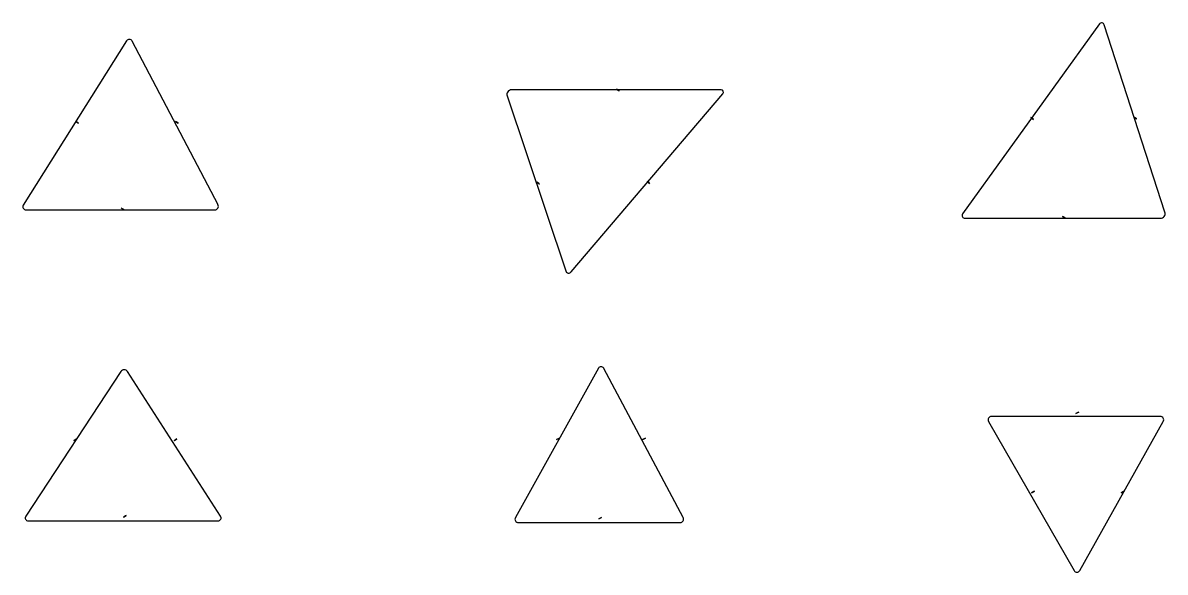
# Model space of a CAD drawing. Header units: metres. Extents: x -1 to 145, y -1 to 19.
# Drawn here: x 26.37 to 33.56, y 13.35 to 16.81 of the extents above; entities that cross this region are included whole.
import ezdxf

# ---------------------------------------------------------------- set-up
doc = ezdxf.new("R2010")
doc.units = ezdxf.units.M
doc.layers.add('LABELS', color=1, linetype='CONTINUOUS')
doc.layers.add('SHAPES', color=3, linetype='CONTINUOUS')

msp = doc.modelspace()

# ---------------------------------------------------------------- linework, layer by layer
at = {"layer": 'LABELS'}
for p, q in [((30.1088, 16.3943), (30.1048, 16.3976)), ((30.1048, 16.3976), (30.1088, 16.3943)), ((30.1048, 16.3976), (30.1088, 16.3943)), ((30.1088, 16.3943), (30.1048, 16.3976)), ((30.1088, 16.3943), (30.1048, 16.3976)), ((30.1048, 16.3976), (30.1088, 16.3943)), ((30.1048, 16.3976), (30.1048, 16.3976)), ((30.1048, 16.3976), (30.1088, 16.3943)), ((30.1088, 16.3943), (30.1168, 16.3876)), ((30.1088, 16.3943), (30.1168, 16.3876)), ((30.1168, 16.3876), (30.1088, 16.3943)), ((30.1168, 16.3876), (30.1088, 16.3943)), ((30.1168, 16.3876), (30.1088, 16.3943)), ((30.1088, 16.3943), (30.1128, 16.3909)), ((30.1088, 16.3943), (30.1088, 16.3943)), ((30.1088, 16.3943), (30.1168, 16.3876)), ((30.1128, 16.3909), (30.1168, 16.3876)), ((30.1168, 16.3876), (30.1128, 16.3909)), ((30.1128, 16.3909), (30.1128, 16.3909)), ((30.1168, 16.3876), (30.1208, 16.3842)), ((30.1208, 16.3842), (30.1168, 16.3876)), ((30.1168, 16.3876), (30.1208, 16.3842)), ((30.1208, 16.3842), (30.1168, 16.3876)), ((30.1208, 16.3842), (30.1168, 16.3876)), ((30.1168, 16.3876), (30.1208, 16.3842)), ((30.1208, 16.3842), (30.1208, 16.3842)), ((30.1208, 16.3842), (30.1208, 16.3842)), ((26.6995, 16.1918), (26.6995, 16.1918)), ((26.6995, 16.1918), (26.704, 16.1892)), ((26.6995, 16.1918), (26.704, 16.1892)), ((26.704, 16.1892), (26.6995, 16.1918)), ((26.6995, 16.1918), (26.704, 16.1892)), ((26.704, 16.1892), (26.6995, 16.1918)), ((26.6995, 16.1918), (26.6995, 16.1918)), ((26.6995, 16.1918), (26.704, 16.1892)), ((26.704, 16.1892), (26.6995, 16.1918)), ((26.704, 16.1892), (26.6995, 16.1918)), ((26.6995, 16.1918), (26.704, 16.1892)), ((26.6995, 16.1918), (26.704, 16.1892)), ((26.704, 16.1892), (26.6995, 16.1918)), ((26.704, 16.1892), (26.6995, 16.1918)), ((26.6995, 16.1918), (26.704, 16.1892)), ((26.704, 16.1892), (26.7129, 16.1839)), ((26.704, 16.1892), (26.7129, 16.1839)), ((26.7129, 16.1839), (26.704, 16.1892)), ((26.7129, 16.1839), (26.704, 16.1892)), ((26.704, 16.1892), (26.7084, 16.1865)), ((26.7084, 16.1865), (26.704, 16.1892)), ((26.704, 16.1892), (26.7129, 16.1839)), ((26.7129, 16.1839), (26.704, 16.1892)), ((26.7129, 16.1839), (26.704, 16.1892)), ((26.7129, 16.1839), (26.704, 16.1892)), ((26.704, 16.1892), (26.7084, 16.1865)), ((26.704, 16.1892), (26.7129, 16.1839)), ((26.7129, 16.1839), (26.704, 16.1892)), ((26.7129, 16.1839), (26.704, 16.1892)), ((26.7129, 16.1839), (26.704, 16.1892)), ((26.704, 16.1892), (26.7084, 16.1865)), ((27.3272, 16.1925), (27.3272, 16.1925)), ((27.3272, 16.1925), (27.3317, 16.1899)), ((27.3272, 16.1925), (27.3317, 16.1899)), ((27.3317, 16.1899), (27.3272, 16.1925)), ((27.3272, 16.1925), (27.3317, 16.1899)), ((27.3317, 16.1899), (27.3272, 16.1925)), ((27.3272, 16.1925), (27.3272, 16.1925)), ((27.3272, 16.1925), (27.3317, 16.1899)), ((27.3317, 16.1899), (27.3272, 16.1925)), ((27.3317, 16.1899), (27.3272, 16.1925)), ((27.3272, 16.1925), (27.3317, 16.1899)), ((27.3317, 16.1899), (27.3272, 16.1925)), ((27.3272, 16.1925), (27.3451, 16.1819)), ((27.3272, 16.1925), (27.3317, 16.1899)), ((27.3317, 16.1899), (27.3272, 16.1925)), ((27.3317, 16.1899), (27.3406, 16.1846)), ((27.3317, 16.1899), (27.3406, 16.1846)), ((27.3406, 16.1846), (27.3317, 16.1899)), ((27.3406, 16.1846), (27.3317, 16.1899)), ((27.3317, 16.1899), (27.3362, 16.1872)), ((27.3362, 16.1872), (27.3317, 16.1899)), ((27.3317, 16.1899), (27.3406, 16.1846)), ((27.3406, 16.1846), (27.3317, 16.1899)), ((27.3406, 16.1846), (27.3317, 16.1899)), ((27.3406, 16.1846), (27.3317, 16.1899)), ((27.3317, 16.1899), (27.3362, 16.1872)), ((27.3317, 16.1899), (27.3406, 16.1846)), ((27.3406, 16.1846), (27.3317, 16.1899)), ((27.3406, 16.1846), (27.3317, 16.1899)), ((27.3362, 16.1872), (27.3362, 16.1872)), ((27.3362, 16.1872), (27.3451, 16.1819)), ((27.3451, 16.1819), (27.3362, 16.1872)), ((27.3362, 16.1872), (27.3406, 16.1846)), ((27.3406, 16.1846), (27.3362, 16.1872)), ((27.3362, 16.1872), (27.3362, 16.1872)), ((32.7147, 16.2173), (32.7147, 16.2173)), ((32.7147, 16.2173), (32.719, 16.2143)), ((32.7147, 16.2173), (32.719, 16.2143)), ((32.719, 16.2143), (32.7147, 16.2173)), ((32.7147, 16.2173), (32.719, 16.2143)), ((32.719, 16.2143), (32.7147, 16.2173)), ((32.7147, 16.2173), (32.7147, 16.2173)), ((32.7147, 16.2173), (32.719, 16.2143)), ((32.719, 16.2143), (32.7147, 16.2173)), ((32.719, 16.2143), (32.7147, 16.2173)), ((32.7147, 16.2173), (32.719, 16.2143)), ((32.719, 16.2143), (32.7147, 16.2173)), ((32.7147, 16.2173), (32.7318, 16.2053)), ((32.719, 16.2143), (32.7147, 16.2173)), ((32.7147, 16.2173), (32.7318, 16.2053)), ((32.719, 16.2143), (32.7275, 16.2083)), ((32.719, 16.2143), (32.7275, 16.2083)), ((32.7275, 16.2083), (32.719, 16.2143)), ((32.7275, 16.2083), (32.719, 16.2143)), ((32.719, 16.2143), (32.7232, 16.2113)), ((32.7232, 16.2113), (32.719, 16.2143)), ((32.719, 16.2143), (32.7275, 16.2083)), ((32.7275, 16.2083), (32.719, 16.2143)), ((32.7275, 16.2083), (32.719, 16.2143)), ((32.7275, 16.2083), (32.719, 16.2143)), ((32.719, 16.2143), (32.7232, 16.2113)), ((32.7232, 16.2113), (32.7232, 16.2113)), ((32.7232, 16.2113), (32.7318, 16.2053)), ((32.7318, 16.2053), (32.7232, 16.2113)), ((32.7232, 16.2113), (32.7275, 16.2083)), ((32.7275, 16.2083), (32.7232, 16.2113)), ((32.7232, 16.2113), (32.7232, 16.2113)), ((32.7275, 16.2083), (32.7318, 16.2053)), ((32.7275, 16.2083), (32.7318, 16.2053)), ((32.7318, 16.2053), (32.7275, 16.2083)), ((32.7275, 16.2083), (32.7318, 16.2053)), ((32.7318, 16.2053), (32.7275, 16.2083)), ((32.7318, 16.2053), (32.7275, 16.2083)), ((32.7318, 16.2053), (32.7318, 16.2053)), ((32.7318, 16.2053), (32.7318, 16.2053)), ((32.7318, 16.2053), (32.7318, 16.2053)), ((32.7318, 16.2053), (32.7318, 16.2053)), ((32.7318, 16.2053), (32.7318, 16.2053)), ((32.7318, 16.2053), (32.7318, 16.2053)), ((32.7318, 16.2053), (32.7318, 16.2053)), ((33.3635, 16.2202), (33.3635, 16.2202)), ((33.3635, 16.2202), (33.3677, 16.2172)), ((33.3635, 16.2202), (33.3677, 16.2172)), ((33.3677, 16.2172), (33.3635, 16.2202)), ((33.3635, 16.2202), (33.3677, 16.2172)), ((33.3677, 16.2172), (33.3635, 16.2202)), ((33.3635, 16.2202), (33.3635, 16.2202)), ((33.3635, 16.2202), (33.3677, 16.2172)), ((33.3677, 16.2172), (33.3635, 16.2202)), ((33.3677, 16.2172), (33.3635, 16.2202)), ((33.3635, 16.2202), (33.3677, 16.2172)), ((33.3677, 16.2172), (33.3635, 16.2202)), ((33.3635, 16.2202), (33.3805, 16.2081)), ((33.3635, 16.2202), (33.3635, 16.2202)), ((33.3635, 16.2202), (33.3677, 16.2172)), ((33.3677, 16.2172), (33.3762, 16.2112)), ((33.3677, 16.2172), (33.3762, 16.2112)), ((33.3762, 16.2112), (33.3677, 16.2172)), ((33.3762, 16.2112), (33.3677, 16.2172)), ((33.3677, 16.2172), (33.372, 16.2142)), ((33.372, 16.2142), (33.3677, 16.2172)), ((33.3677, 16.2172), (33.3762, 16.2112)), ((33.3762, 16.2112), (33.3677, 16.2172)), ((33.3762, 16.2112), (33.3677, 16.2172)), ((33.3762, 16.2112), (33.3677, 16.2172)), ((33.3677, 16.2172), (33.372, 16.2142)), ((33.3677, 16.2172), (33.3805, 16.2081)), ((33.372, 16.2142), (33.372, 16.2142)), ((33.372, 16.2142), (33.3805, 16.2081)), ((33.3805, 16.2081), (33.372, 16.2142)), ((33.372, 16.2142), (33.3762, 16.2112)), ((33.3762, 16.2112), (33.372, 16.2142)), ((33.372, 16.2142), (33.372, 16.2142)), ((33.3762, 16.2112), (33.3805, 16.2081)), ((33.3762, 16.2112), (33.3805, 16.2081)), ((33.3805, 16.2081), (33.3762, 16.2112)), ((33.3762, 16.2112), (33.3805, 16.2081)), ((33.3805, 16.2081), (33.3762, 16.2112)), ((33.3805, 16.2081), (33.3762, 16.2112)), ((33.3805, 16.2081), (33.3805, 16.2081)), ((33.3805, 16.2081), (33.3805, 16.2081)), ((33.3805, 16.2081), (33.3805, 16.2081)), ((33.3805, 16.2081), (33.3805, 16.2081)), ((33.3805, 16.2081), (33.3805, 16.2081)), ((33.3805, 16.2081), (33.3805, 16.2081)), ((26.7084, 16.1865), (26.7084, 16.1865)), ((26.7084, 16.1865), (26.7174, 16.1812)), ((26.7174, 16.1812), (26.7084, 16.1865)), ((26.7084, 16.1865), (26.7129, 16.1839)), ((26.7129, 16.1839), (26.7084, 16.1865)), ((26.7084, 16.1865), (26.7084, 16.1865)), ((26.7084, 16.1865), (26.7129, 16.1839)), ((26.7129, 16.1839), (26.7084, 16.1865)), ((26.7129, 16.1839), (26.7174, 16.1812)), ((26.7129, 16.1839), (26.7174, 16.1812)), ((26.7174, 16.1812), (26.7129, 16.1839)), ((26.7129, 16.1839), (26.7174, 16.1812)), ((26.7174, 16.1812), (26.7129, 16.1839)), ((26.7174, 16.1812), (26.7129, 16.1839)), ((26.7129, 16.1839), (26.7174, 16.1812)), ((26.7174, 16.1812), (26.7129, 16.1839)), ((26.7174, 16.1812), (26.7129, 16.1839)), ((26.7174, 16.1812), (26.7174, 16.1812)), ((26.7174, 16.1812), (26.7174, 16.1812)), ((26.7174, 16.1812), (26.7174, 16.1812)), ((26.7174, 16.1812), (26.7174, 16.1812)), ((27.3406, 16.1846), (27.3451, 16.1819)), ((27.3406, 16.1846), (27.3451, 16.1819)), ((27.3451, 16.1819), (27.3406, 16.1846)), ((27.3406, 16.1846), (27.3451, 16.1819)), ((27.3451, 16.1819), (27.3406, 16.1846)), ((27.3451, 16.1819), (27.3406, 16.1846)), ((27.3406, 16.1846), (27.3451, 16.1819)), ((27.3451, 16.1819), (27.3406, 16.1846)), ((27.3451, 16.1819), (27.3451, 16.1819)), ((27.3451, 16.1819), (27.3451, 16.1819)), ((27.3451, 16.1819), (27.3451, 16.1819)), ((27.3451, 16.1819), (27.3451, 16.1819)), ((27.3451, 16.1819), (27.3451, 16.1819)), ((29.604, 15.8116), (29.604, 15.8116)), ((29.604, 15.8116), (29.608, 15.8083)), ((29.604, 15.8116), (29.608, 15.8083)), ((29.608, 15.8083), (29.604, 15.8116)), ((29.604, 15.8116), (29.608, 15.8083)), ((29.608, 15.8083), (29.604, 15.8116)), ((29.604, 15.8116), (29.604, 15.8116)), ((29.604, 15.8116), (29.608, 15.8083)), ((29.608, 15.8083), (29.604, 15.8116)), ((29.608, 15.8083), (29.604, 15.8116)), ((29.604, 15.8116), (29.608, 15.8083)), ((29.608, 15.8083), (29.604, 15.8116)), ((29.604, 15.8116), (29.62, 15.7983)), ((29.604, 15.8116), (29.608, 15.8083)), ((29.608, 15.8083), (29.604, 15.8116)), ((29.608, 15.8083), (29.616, 15.8016)), ((29.608, 15.8083), (29.616, 15.8016)), ((29.616, 15.8016), (29.608, 15.8083)), ((29.616, 15.8016), (29.608, 15.8083)), ((29.608, 15.8083), (29.612, 15.8049)), ((29.612, 15.8049), (29.608, 15.8083)), ((29.608, 15.8083), (29.616, 15.8016)), ((29.616, 15.8016), (29.608, 15.8083)), ((29.616, 15.8016), (29.608, 15.8083)), ((29.616, 15.8016), (29.608, 15.8083)), ((29.608, 15.8083), (29.612, 15.8049)), ((29.608, 15.8083), (29.616, 15.8016)), ((29.616, 15.8016), (29.608, 15.8083)), ((29.616, 15.8016), (29.608, 15.8083)), ((29.612, 15.8049), (29.612, 15.8049)), ((29.612, 15.8049), (29.62, 15.7983)), ((29.62, 15.7983), (29.612, 15.8049)), ((29.612, 15.8049), (29.616, 15.8016)), ((29.616, 15.8016), (29.612, 15.8049)), ((29.612, 15.8049), (29.612, 15.8049)), ((29.616, 15.8016), (29.62, 15.7983)), ((29.616, 15.8016), (29.62, 15.7983)), ((29.62, 15.7983), (29.616, 15.8016)), ((29.616, 15.8016), (29.62, 15.7983)), ((29.62, 15.7983), (29.616, 15.8016)), ((29.62, 15.7983), (29.616, 15.8016)), ((29.616, 15.8016), (29.62, 15.7983)), ((29.62, 15.7983), (29.616, 15.8016)), ((29.62, 15.7983), (29.62, 15.7983)), ((29.62, 15.7983), (29.62, 15.7983)), ((29.62, 15.7983), (29.62, 15.7983)), ((29.62, 15.7983), (29.62, 15.7983)), ((29.62, 15.7983), (29.62, 15.7983)), ((30.2975, 15.815), (30.2975, 15.815)), ((30.2975, 15.815), (30.3015, 15.8117)), ((30.2975, 15.815), (30.3015, 15.8117)), ((30.3015, 15.8117), (30.2975, 15.815)), ((30.2975, 15.815), (30.3015, 15.8117)), ((30.3015, 15.8117), (30.2975, 15.815)), ((30.2975, 15.815), (30.2975, 15.815)), ((30.2975, 15.815), (30.3015, 15.8117)), ((30.3015, 15.8117), (30.2975, 15.815)), ((30.3015, 15.8117), (30.2975, 15.815)), ((30.2975, 15.815), (30.3015, 15.8117)), ((30.3015, 15.8117), (30.2975, 15.815)), ((30.2975, 15.815), (30.3135, 15.8017)), ((30.3015, 15.8117), (30.2975, 15.815)), ((30.2975, 15.815), (30.3135, 15.8017)), ((30.3015, 15.8117), (30.3095, 15.805)), ((30.3015, 15.8117), (30.3095, 15.805)), ((30.3095, 15.805), (30.3015, 15.8117)), ((30.3095, 15.805), (30.3015, 15.8117)), ((30.3015, 15.8117), (30.3055, 15.8084)), ((30.3055, 15.8084), (30.3015, 15.8117)), ((30.3015, 15.8117), (30.3095, 15.805)), ((30.3095, 15.805), (30.3015, 15.8117)), ((30.3095, 15.805), (30.3015, 15.8117)), ((30.3095, 15.805), (30.3015, 15.8117)), ((30.3015, 15.8117), (30.3055, 15.8084)), ((30.3055, 15.8084), (30.3055, 15.8084)), ((30.3055, 15.8084), (30.3135, 15.8017)), ((30.3135, 15.8017), (30.3055, 15.8084)), ((30.3055, 15.8084), (30.3095, 15.805)), ((30.3095, 15.805), (30.3055, 15.8084)), ((30.3055, 15.8084), (30.3055, 15.8084)), ((30.3095, 15.805), (30.3135, 15.8017)), ((30.3095, 15.805), (30.3135, 15.8017)), ((30.3135, 15.8017), (30.3095, 15.805)), ((30.3095, 15.805), (30.3135, 15.8017)), ((30.3135, 15.8017), (30.3095, 15.805)), ((30.3135, 15.8017), (30.3095, 15.805)), ((30.3135, 15.8017), (30.3135, 15.8017)), ((30.3135, 15.8017), (30.3135, 15.8017)), ((30.3135, 15.8017), (30.3135, 15.8017)), ((30.3135, 15.8017), (30.3135, 15.8017)), ((30.3135, 15.8017), (30.3135, 15.8017)), ((30.3135, 15.8017), (30.3135, 15.8017)), ((30.3135, 15.8017), (30.3135, 15.8017)), ((26.9888, 15.645), (26.9843, 15.6477)), ((26.9843, 15.6477), (26.9888, 15.645)), ((26.9843, 15.6477), (26.9888, 15.645)), ((26.9888, 15.645), (26.9843, 15.6477)), ((26.9843, 15.6477), (26.9888, 15.645)), ((26.9888, 15.645), (26.9843, 15.6477)), ((26.9843, 15.6477), (26.9843, 15.6477)), ((26.9843, 15.6477), (26.9888, 15.645)), ((26.9888, 15.645), (26.9843, 15.6477)), ((26.9843, 15.6477), (26.9843, 15.6477)), ((26.9843, 15.6477), (26.9888, 15.645)), ((26.9888, 15.645), (26.9977, 15.6397)), ((26.9888, 15.645), (26.9977, 15.6397)), ((26.9977, 15.6397), (26.9888, 15.645)), ((26.9977, 15.6397), (26.9888, 15.645)), ((26.9888, 15.645), (26.9933, 15.6424)), ((26.9933, 15.6424), (26.9888, 15.645)), ((26.9888, 15.645), (26.9977, 15.6397)), ((26.9977, 15.6397), (26.9888, 15.645)), ((26.9977, 15.6397), (26.9888, 15.645)), ((26.9888, 15.645), (27.0022, 15.6371)), ((26.9977, 15.6397), (26.9888, 15.645)), ((26.9888, 15.645), (26.9888, 15.645)), ((26.9888, 15.645), (26.9933, 15.6424)), ((26.9933, 15.6424), (27.0022, 15.6371)), ((27.0022, 15.6371), (26.9933, 15.6424)), ((26.9933, 15.6424), (26.9933, 15.6424)), ((26.9977, 15.6397), (27.0022, 15.6371)), ((27.0022, 15.6371), (26.9977, 15.6397)), ((26.9977, 15.6397), (27.0022, 15.6371)), ((27.0022, 15.6371), (26.9977, 15.6397)), ((26.9977, 15.6397), (27.0022, 15.6371)), ((27.0022, 15.6371), (26.9977, 15.6397)), ((27.0022, 15.6371), (26.9977, 15.6397)), ((27.0022, 15.6371), (27.0022, 15.6371)), ((27.0022, 15.6371), (27.0022, 15.6371)), ((32.9173, 15.5916), (32.9131, 15.5946)), ((32.9131, 15.5946), (32.9173, 15.5916)), ((32.9131, 15.5946), (32.9173, 15.5916)), ((32.9173, 15.5916), (32.9131, 15.5946)), ((32.9131, 15.5946), (32.9173, 15.5916)), ((32.9173, 15.5916), (32.9131, 15.5946)), ((32.9131, 15.5946), (32.9131, 15.5946)), ((32.9131, 15.5946), (32.9173, 15.5916)), ((32.9173, 15.5916), (32.9131, 15.5946)), ((32.9173, 15.5916), (32.9131, 15.5946)), ((32.9131, 15.5946), (32.9131, 15.5946)), ((32.9131, 15.5946), (32.9173, 15.5916)), ((32.9173, 15.5916), (32.9258, 15.5856)), ((32.9173, 15.5916), (32.9258, 15.5856)), ((32.9258, 15.5856), (32.9173, 15.5916)), ((32.9258, 15.5856), (32.9173, 15.5916)), ((32.9173, 15.5916), (32.9216, 15.5886)), ((32.9216, 15.5886), (32.9173, 15.5916)), ((32.9173, 15.5916), (32.9258, 15.5856)), ((32.9258, 15.5856), (32.9173, 15.5916)), ((32.9258, 15.5856), (32.9173, 15.5916)), ((32.9173, 15.5916), (32.9301, 15.5826)), ((32.9216, 15.5886), (32.9301, 15.5826)), ((32.9301, 15.5826), (32.9216, 15.5886)), ((32.9216, 15.5886), (32.9216, 15.5886)), ((32.9258, 15.5856), (32.9301, 15.5826)), ((32.9301, 15.5826), (32.9258, 15.5856)), ((32.9258, 15.5856), (32.9301, 15.5826)), ((32.9301, 15.5826), (32.9258, 15.5856)), ((32.9258, 15.5856), (32.9301, 15.5826)), ((32.9301, 15.5826), (32.9258, 15.5856)), ((32.9301, 15.5826), (32.9301, 15.5826)), ((33.0156, 14.3615), (32.9972, 14.3518)), ((32.9972, 14.3518), (33.011, 14.3591)), ((33.0018, 14.3542), (32.9972, 14.3518)), ((32.9972, 14.3518), (33.0018, 14.3542)), ((32.9972, 14.3518), (33.0018, 14.3542)), ((33.0018, 14.3542), (32.9972, 14.3518)), ((32.9972, 14.3518), (33.0018, 14.3542)), ((33.0018, 14.3542), (32.9972, 14.3518)), ((32.9972, 14.3518), (33.0018, 14.3542)), ((33.0018, 14.3542), (32.9972, 14.3518)), ((32.9972, 14.3518), (32.9972, 14.3518)), ((33.0018, 14.3542), (33.011, 14.3591)), ((33.0018, 14.3542), (33.011, 14.3591)), ((33.011, 14.3591), (33.0018, 14.3542)), ((33.011, 14.3591), (33.0018, 14.3542)), ((33.0018, 14.3542), (33.011, 14.3591)), ((33.011, 14.3591), (33.0018, 14.3542)), ((33.011, 14.3591), (33.0018, 14.3542)), ((33.0018, 14.3542), (33.0064, 14.3566)), ((33.0064, 14.3566), (33.0018, 14.3542)), ((33.0064, 14.3566), (33.0156, 14.3615)), ((33.0156, 14.3615), (33.0064, 14.3566)), ((33.0064, 14.3566), (33.0064, 14.3566)), ((33.011, 14.3591), (33.0156, 14.3615)), ((33.0156, 14.3615), (33.011, 14.3591)), ((33.011, 14.3591), (33.0156, 14.3615)), ((33.0156, 14.3615), (33.011, 14.3591)), ((33.011, 14.3591), (33.0156, 14.3615)), ((33.0156, 14.3615), (33.011, 14.3591)), ((33.011, 14.3591), (33.011, 14.3591)), ((33.0156, 14.3615), (33.0156, 14.3615)), ((26.6873, 14.1818), (26.7052, 14.1924)), ((26.6873, 14.1818), (26.7052, 14.1924)), ((26.6873, 14.1818), (26.6917, 14.1844)), ((26.6873, 14.1818), (26.6917, 14.1844)), ((26.6917, 14.1844), (26.6873, 14.1818)), ((26.6917, 14.1844), (26.6873, 14.1818)), ((26.6873, 14.1818), (26.6917, 14.1844)), ((26.6873, 14.1818), (26.6917, 14.1844)), ((26.6917, 14.1844), (26.6873, 14.1818)), ((26.6873, 14.1818), (26.6917, 14.1844)), ((26.6917, 14.1844), (26.6873, 14.1818)), ((26.6917, 14.1844), (26.6873, 14.1818)), ((26.6917, 14.1844), (26.6873, 14.1818)), ((26.6873, 14.1818), (26.6873, 14.1818)), ((26.6873, 14.1818), (26.6873, 14.1818)), ((26.6873, 14.1818), (26.6873, 14.1818)), ((26.6917, 14.1844), (26.7052, 14.1924)), ((26.6917, 14.1844), (26.7007, 14.1898)), ((26.6917, 14.1844), (26.7007, 14.1898)), ((26.7007, 14.1898), (26.6917, 14.1844)), ((26.7007, 14.1898), (26.6917, 14.1844)), ((26.6917, 14.1844), (26.7007, 14.1898)), ((26.7007, 14.1898), (26.6917, 14.1844)), ((26.7007, 14.1898), (26.6917, 14.1844)), ((26.6917, 14.1844), (26.6962, 14.1871)), ((26.6962, 14.1871), (26.6917, 14.1844)), ((26.6962, 14.1871), (26.7052, 14.1924)), ((26.7052, 14.1924), (26.6962, 14.1871)), ((26.6962, 14.1871), (26.6962, 14.1871)), ((26.6962, 14.1871), (26.6962, 14.1871)), ((26.7007, 14.1898), (26.7052, 14.1924)), ((26.7007, 14.1898), (26.7052, 14.1924)), ((26.7052, 14.1924), (26.7007, 14.1898)), ((26.7007, 14.1898), (26.7052, 14.1924)), ((26.7052, 14.1924), (26.7007, 14.1898)), ((26.7052, 14.1924), (26.7052, 14.1924)), ((26.7052, 14.1924), (26.7052, 14.1924)), ((26.7052, 14.1924), (26.7052, 14.1924)), ((26.7052, 14.1924), (26.7052, 14.1924)), ((26.7052, 14.1924), (26.7052, 14.1924)), ((26.7052, 14.1924), (26.7052, 14.1924)), ((27.3185, 14.1819), (27.3364, 14.1925)), ((27.3185, 14.1819), (27.323, 14.1845)), ((27.3185, 14.1819), (27.323, 14.1845)), ((27.323, 14.1845), (27.3185, 14.1819)), ((27.323, 14.1845), (27.3185, 14.1819)), ((27.3185, 14.1819), (27.323, 14.1845)), ((27.3185, 14.1819), (27.323, 14.1845)), ((27.323, 14.1845), (27.3185, 14.1819)), ((27.3185, 14.1819), (27.323, 14.1845)), ((27.323, 14.1845), (27.3185, 14.1819)), ((27.323, 14.1845), (27.3185, 14.1819)), ((27.3185, 14.1819), (27.323, 14.1845)), ((27.3185, 14.1819), (27.3185, 14.1819)), ((27.3185, 14.1819), (27.3185, 14.1819)), ((27.3185, 14.1819), (27.3185, 14.1819)), ((27.3185, 14.1819), (27.3185, 14.1819)), ((27.323, 14.1845), (27.3364, 14.1925)), ((27.323, 14.1845), (27.332, 14.1899)), ((27.323, 14.1845), (27.332, 14.1899)), ((27.332, 14.1899), (27.323, 14.1845)), ((27.332, 14.1899), (27.323, 14.1845)), ((27.323, 14.1845), (27.332, 14.1899)), ((27.332, 14.1899), (27.323, 14.1845)), ((27.332, 14.1899), (27.323, 14.1845)), ((27.323, 14.1845), (27.332, 14.1899)), ((27.323, 14.1845), (27.3275, 14.1872)), ((27.3275, 14.1872), (27.323, 14.1845)), ((27.323, 14.1845), (27.323, 14.1845)), ((27.3275, 14.1872), (27.3364, 14.1925)), ((27.3364, 14.1925), (27.3275, 14.1872)), ((27.3275, 14.1872), (27.3275, 14.1872)), ((27.3275, 14.1872), (27.3275, 14.1872)), ((27.332, 14.1899), (27.3364, 14.1925)), ((27.332, 14.1899), (27.3364, 14.1925)), ((27.3364, 14.1925), (27.332, 14.1899)), ((27.332, 14.1899), (27.3364, 14.1925)), ((27.3364, 14.1925), (27.332, 14.1899)), ((27.332, 14.1899), (27.3364, 14.1925)), ((27.3364, 14.1925), (27.3364, 14.1925)), ((27.3364, 14.1925), (27.3364, 14.1925)), ((27.3364, 14.1925), (27.3364, 14.1925)), ((27.3364, 14.1925), (27.3364, 14.1925)), ((27.3364, 14.1925), (27.3364, 14.1925)), ((29.7272, 14.188), (29.7456, 14.1978)), ((29.7272, 14.188), (29.7318, 14.1904)), ((29.7272, 14.188), (29.7318, 14.1904)), ((29.7318, 14.1904), (29.7272, 14.188)), ((29.7318, 14.1904), (29.7272, 14.188)), ((29.7272, 14.188), (29.7318, 14.1904)), ((29.7272, 14.188), (29.7318, 14.1904)), ((29.7318, 14.1904), (29.7272, 14.188)), ((29.7272, 14.188), (29.7318, 14.1904)), ((29.7318, 14.1904), (29.7272, 14.188)), ((29.7318, 14.1904), (29.7272, 14.188)), ((29.7272, 14.188), (29.7318, 14.1904)), ((29.7272, 14.188), (29.7272, 14.188)), ((29.7272, 14.188), (29.7272, 14.188)), ((29.7272, 14.188), (29.7272, 14.188)), ((29.7272, 14.188), (29.7272, 14.188)), ((29.7318, 14.1904), (29.7456, 14.1978)), ((29.7318, 14.1904), (29.7456, 14.1978)), ((29.7318, 14.1904), (29.741, 14.1953)), ((29.7318, 14.1904), (29.741, 14.1953)), ((29.741, 14.1953), (29.7318, 14.1904)), ((29.741, 14.1953), (29.7318, 14.1904)), ((29.7318, 14.1904), (29.741, 14.1953)), ((29.741, 14.1953), (29.7318, 14.1904)), ((29.741, 14.1953), (29.7318, 14.1904)), ((29.7318, 14.1904), (29.7364, 14.1929)), ((29.7364, 14.1929), (29.7318, 14.1904)), ((29.7364, 14.1929), (29.7456, 14.1978)), ((29.7456, 14.1978), (29.7364, 14.1929)), ((29.7364, 14.1929), (29.7364, 14.1929)), ((29.7364, 14.1929), (29.7364, 14.1929)), ((29.741, 14.1953), (29.7456, 14.1978)), ((29.741, 14.1953), (29.7456, 14.1978)), ((29.7456, 14.1978), (29.741, 14.1953)), ((29.741, 14.1953), (29.7456, 14.1978)), ((29.7456, 14.1978), (29.741, 14.1953)), ((29.7456, 14.1978), (29.7456, 14.1978)), ((29.7456, 14.1978), (29.7456, 14.1978)), ((29.7456, 14.1978), (29.7456, 14.1978)), ((29.7456, 14.1978), (29.7456, 14.1978)), ((29.7456, 14.1978), (29.7456, 14.1978)), ((30.2695, 14.1881), (30.2879, 14.1979)), ((30.2879, 14.1979), (30.2695, 14.1881)), ((30.2695, 14.1881), (30.2833, 14.1955)), ((30.2695, 14.1881), (30.2741, 14.1906)), ((30.2695, 14.1881), (30.2741, 14.1906)), ((30.2741, 14.1906), (30.2695, 14.1881)), ((30.2741, 14.1906), (30.2695, 14.1881)), ((30.2695, 14.1881), (30.2741, 14.1906)), ((30.2695, 14.1881), (30.2741, 14.1906)), ((30.2741, 14.1906), (30.2695, 14.1881)), ((30.2695, 14.1881), (30.2741, 14.1906)), ((30.2741, 14.1906), (30.2695, 14.1881)), ((30.2741, 14.1906), (30.2695, 14.1881)), ((30.2695, 14.1881), (30.2695, 14.1881)), ((30.2695, 14.1881), (30.2695, 14.1881)), ((30.2695, 14.1881), (30.2695, 14.1881)), ((30.2741, 14.1906), (30.2879, 14.1979)), ((30.2741, 14.1906), (30.2833, 14.1955)), ((30.2741, 14.1906), (30.2833, 14.1955)), ((30.2833, 14.1955), (30.2741, 14.1906)), ((30.2833, 14.1955), (30.2741, 14.1906)), ((30.2741, 14.1906), (30.2833, 14.1955)), ((30.2833, 14.1955), (30.2741, 14.1906)), ((30.2833, 14.1955), (30.2741, 14.1906)), ((30.2741, 14.1906), (30.2787, 14.193)), ((30.2787, 14.193), (30.2741, 14.1906)), ((30.2787, 14.193), (30.2879, 14.1979)), ((30.2879, 14.1979), (30.2787, 14.193)), ((30.2787, 14.193), (30.2787, 14.193)), ((30.2787, 14.193), (30.2787, 14.193)), ((30.2833, 14.1955), (30.2879, 14.1979)), ((30.2833, 14.1955), (30.2879, 14.1979)), ((30.2879, 14.1979), (30.2833, 14.1955)), ((30.2833, 14.1955), (30.2879, 14.1979)), ((30.2879, 14.1979), (30.2833, 14.1955)), ((30.2833, 14.1955), (30.2833, 14.1955)), ((30.2879, 14.1979), (30.2879, 14.1979)), ((30.2879, 14.1979), (30.2879, 14.1979)), ((30.2879, 14.1979), (30.2879, 14.1979)), ((30.2879, 14.1979), (30.2879, 14.1979)), ((32.7182, 13.8535), (32.7366, 13.8633)), ((32.7182, 13.8535), (32.7228, 13.856)), ((32.7182, 13.8535), (32.7228, 13.856)), ((32.7228, 13.856), (32.7182, 13.8535)), ((32.7228, 13.856), (32.7182, 13.8535)), ((32.7182, 13.8535), (32.7228, 13.856)), ((32.7182, 13.8535), (32.7228, 13.856)), ((32.7228, 13.856), (32.7182, 13.8535)), ((32.7182, 13.8535), (32.7228, 13.856)), ((32.7228, 13.856), (32.7182, 13.8535)), ((32.7228, 13.856), (32.7182, 13.8535)), ((32.7182, 13.8535), (32.7228, 13.856)), ((32.7182, 13.8535), (32.7182, 13.8535)), ((32.7182, 13.8535), (32.7182, 13.8535)), ((32.7182, 13.8535), (32.7182, 13.8535)), ((32.7182, 13.8535), (32.7182, 13.8535)), ((32.7228, 13.856), (32.7366, 13.8633)), ((32.7228, 13.856), (32.732, 13.8608)), ((32.7228, 13.856), (32.732, 13.8608)), ((32.732, 13.8608), (32.7228, 13.856)), ((32.732, 13.8608), (32.7228, 13.856)), ((32.7228, 13.856), (32.732, 13.8608)), ((32.732, 13.8608), (32.7228, 13.856)), ((32.732, 13.8608), (32.7228, 13.856)), ((32.7228, 13.856), (32.732, 13.8608)), ((32.7228, 13.856), (32.7274, 13.8584)), ((32.7274, 13.8584), (32.7228, 13.856)), ((32.7228, 13.856), (32.7228, 13.856)), ((32.7274, 13.8584), (32.7366, 13.8633)), ((32.7366, 13.8633), (32.7274, 13.8584)), ((32.7274, 13.8584), (32.7274, 13.8584)), ((32.7274, 13.8584), (32.7274, 13.8584)), ((32.732, 13.8608), (32.7366, 13.8633)), ((32.732, 13.8608), (32.7366, 13.8633)), ((32.7366, 13.8633), (32.732, 13.8608)), ((32.732, 13.8608), (32.7366, 13.8633)), ((32.7366, 13.8633), (32.732, 13.8608)), ((32.732, 13.8608), (32.7366, 13.8633)), ((32.7366, 13.8633), (32.7366, 13.8633)), ((32.7366, 13.8633), (32.7366, 13.8633)), ((32.7366, 13.8633), (32.7366, 13.8633)), ((32.7366, 13.8633), (32.7366, 13.8633)), ((32.7366, 13.8633), (32.7366, 13.8633)), ((33.2831, 13.8534), (33.3015, 13.8632)), ((33.2831, 13.8534), (33.2877, 13.8559)), ((33.2831, 13.8534), (33.2877, 13.8559)), ((33.2877, 13.8559), (33.2831, 13.8534)), ((33.2877, 13.8559), (33.2831, 13.8534)), ((33.2831, 13.8534), (33.2877, 13.8559)), ((33.2831, 13.8534), (33.2877, 13.8559)), ((33.2877, 13.8559), (33.2831, 13.8534)), ((33.2831, 13.8534), (33.2877, 13.8559)), ((33.2877, 13.8559), (33.2831, 13.8534)), ((33.2877, 13.8559), (33.2831, 13.8534)), ((33.2831, 13.8534), (33.2877, 13.8559)), ((33.2831, 13.8534), (33.2831, 13.8534)), ((33.2831, 13.8534), (33.2831, 13.8534)), ((33.2831, 13.8534), (33.2831, 13.8534)), ((33.2831, 13.8534), (33.2831, 13.8534)), ((33.2877, 13.8559), (33.3015, 13.8632)), ((33.2877, 13.8559), (33.3015, 13.8632)), ((33.2877, 13.8559), (33.2969, 13.8607)), ((33.2877, 13.8559), (33.2969, 13.8607)), ((33.2969, 13.8607), (33.2877, 13.8559)), ((33.2969, 13.8607), (33.2877, 13.8559)), ((33.2877, 13.8559), (33.2969, 13.8607)), ((33.2969, 13.8607), (33.2877, 13.8559)), ((33.2969, 13.8607), (33.2877, 13.8559)), ((33.2877, 13.8559), (33.2923, 13.8583)), ((33.2923, 13.8583), (33.2877, 13.8559)), ((33.2923, 13.8583), (33.3015, 13.8632)), ((33.3015, 13.8632), (33.2923, 13.8583)), ((33.2923, 13.8583), (33.2923, 13.8583)), ((33.2923, 13.8583), (33.2923, 13.8583)), ((33.2969, 13.8607), (33.3015, 13.8632)), ((33.2969, 13.8607), (33.3015, 13.8632)), ((33.3015, 13.8632), (33.2969, 13.8607)), ((33.2969, 13.8607), (33.3015, 13.8632)), ((33.3015, 13.8632), (33.2969, 13.8607)), ((33.3015, 13.8632), (33.3015, 13.8632)), ((33.3015, 13.8632), (33.3015, 13.8632)), ((33.3015, 13.8632), (33.3015, 13.8632)), ((33.3015, 13.8632), (33.3015, 13.8632)), ((33.3015, 13.8632), (33.3015, 13.8632)), ((27.0037, 13.7024), (26.9992, 13.6997)), ((26.9992, 13.6997), (27.0037, 13.7024)), ((26.9992, 13.6997), (27.0037, 13.7024)), ((27.0037, 13.7024), (26.9992, 13.6997)), ((27.0037, 13.7024), (26.9992, 13.6997)), ((26.9992, 13.6997), (27.0037, 13.7024)), ((26.9992, 13.6997), (27.0037, 13.7024)), ((27.0037, 13.7024), (26.9992, 13.6997)), ((27.0037, 13.7024), (26.9992, 13.6997)), ((26.9992, 13.6997), (27.0037, 13.7024)), ((26.9992, 13.6997), (26.9992, 13.6997)), ((27.0037, 13.7024), (27.0171, 13.7104)), ((27.0037, 13.7024), (27.0126, 13.7077)), ((27.0037, 13.7024), (27.0126, 13.7077)), ((27.0126, 13.7077), (27.0037, 13.7024)), ((27.0126, 13.7077), (27.0037, 13.7024)), ((27.0037, 13.7024), (27.0126, 13.7077)), ((27.0126, 13.7077), (27.0037, 13.7024)), ((27.0126, 13.7077), (27.0037, 13.7024)), ((27.0126, 13.7077), (27.0037, 13.7024)), ((27.0037, 13.7024), (27.0082, 13.705)), ((27.0082, 13.705), (27.0126, 13.7077)), ((27.0126, 13.7077), (27.0082, 13.705)), ((27.0082, 13.705), (27.0082, 13.705)), ((27.0126, 13.7077), (27.0171, 13.7104)), ((27.0171, 13.7104), (27.0126, 13.7077)), ((27.0126, 13.7077), (27.0171, 13.7104)), ((27.0171, 13.7104), (27.0126, 13.7077)), ((27.0126, 13.7077), (27.0171, 13.7104)), ((27.0171, 13.7104), (27.0126, 13.7077)), ((27.0171, 13.7104), (27.0126, 13.7077)), ((27.0171, 13.7104), (27.0171, 13.7104)), ((29.9925, 13.6886), (30.0109, 13.6984)), ((29.9971, 13.691), (29.9925, 13.6886)), ((29.9925, 13.6886), (29.9971, 13.691)), ((29.9925, 13.6886), (29.9971, 13.691)), ((29.9971, 13.691), (29.9925, 13.6886)), ((29.9971, 13.691), (29.9925, 13.6886)), ((29.9925, 13.6886), (29.9971, 13.691)), ((29.9971, 13.691), (29.9925, 13.6886)), ((29.9925, 13.6886), (29.9971, 13.691)), ((29.9971, 13.691), (29.9925, 13.6886)), ((29.9925, 13.6886), (29.9925, 13.6886)), ((29.9971, 13.691), (30.0109, 13.6984)), ((29.9971, 13.691), (30.0063, 13.6959)), ((29.9971, 13.691), (30.0063, 13.6959)), ((30.0063, 13.6959), (29.9971, 13.691)), ((30.0063, 13.6959), (29.9971, 13.691)), ((29.9971, 13.691), (30.0063, 13.6959)), ((30.0063, 13.6959), (29.9971, 13.691)), ((30.0063, 13.6959), (29.9971, 13.691)), ((30.0017, 13.6935), (30.0017, 13.6935)), ((30.0063, 13.6959), (30.0109, 13.6984)), ((30.0109, 13.6984), (30.0063, 13.6959)), ((30.0063, 13.6959), (30.0109, 13.6984)), ((30.0109, 13.6984), (30.0063, 13.6959)), ((30.0063, 13.6959), (30.0109, 13.6984)), ((30.0109, 13.6984), (30.0063, 13.6959)), ((30.0109, 13.6984), (30.0109, 13.6984)), ((30.0109, 13.6984), (30.0109, 13.6984))]:
    msp.add_line(p, q, dxfattribs=at)
at = {"layer": 'SHAPES'}
for p, q in [((33.1465, 16.8063), (32.2848, 15.6098)), ((33.5586, 15.621), (33.1767, 16.8016)), ((27.0192, 16.6992), (26.369, 15.665)), ((27.5951, 15.6678), (27.0551, 16.6978)), ((29.4163, 16.3529), (29.785, 15.2509)), ((30.7637, 16.3914), (29.444, 16.3914)), ((29.8194, 15.2443), (30.7752, 16.3666)), ((26.3855, 15.6351), (27.5753, 15.6351)), ((32.299, 15.5821), (33.5303, 15.5821)), ((26.9837, 14.6165), (26.384, 13.7057)), ((27.6115, 13.7061), (27.0257, 14.6163)), ((29.9907, 14.6375), (29.468, 13.6973)), ((30.5248, 13.6979), (30.0242, 14.6372)), ((33.5295, 14.3339), (32.4659, 14.3339)), ((32.4477, 14.3025), (32.9867, 13.3635)), ((33.022, 13.3637), (33.548, 14.3022)), ((26.3997, 13.6766), (27.5954, 13.6766)), ((29.4868, 13.6654), (30.5053, 13.6654))]:
    msp.add_line(p, q, dxfattribs=at)
for centre, radius, start, end in [((33.1604, 16.7963), 0.0172, -342.07377, -215.75872), ((27.0367, 16.6882), 0.0207, -332.33365, -212.15623), ((29.444, 16.3622), 0.0293, -270, -161.49916), ((30.7637, 16.3764), 0.015, -400.41566, -270), ((26.3855, 15.6546), 0.0195, -212.15623, -90), ((27.5753, 15.6575), 0.0223, -90, 27.66635), ((33.5303, 15.6119), 0.0298, -90, 17.92623), ((32.299, 15.5996), 0.0175, -215.75873, -90), ((29.8041, 15.2573), 0.0202, -161.49916, -40.41566), ((27.0046, 14.6027), 0.025, -327.23292, -213.36533), ((30.0074, 14.6283), 0.0191, -331.94594, -209.06713), ((32.4659, 14.313), 0.0209, -270, -150.14358), ((33.5295, 14.3126), 0.0213, -389.26964, -270), ((26.3997, 13.6954), 0.0188, -213.36534, -89.99999), ((27.5954, 13.6957), 0.0191, -89.99999, 32.76707), ((29.4868, 13.6869), 0.0214, -209.06713, -90), ((30.5053, 13.6875), 0.0221, -90, 28.05406), ((33.0043, 13.3736), 0.0203, -150.14358, -29.26964)]:
    msp.add_arc(centre, radius, start, end, dxfattribs=at)

doc.saveas('drawing.dxf')
